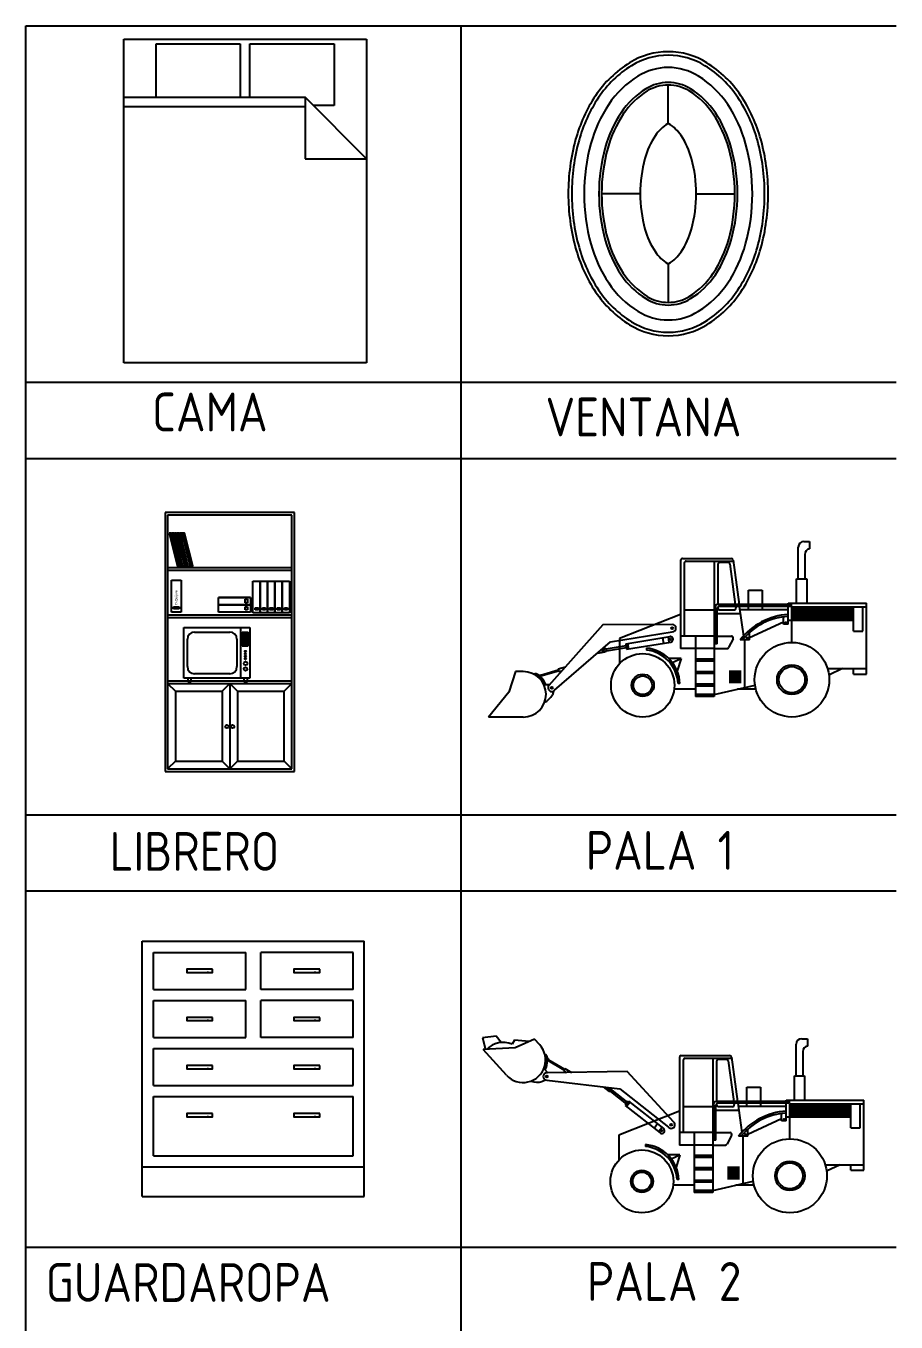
# Model space of a CAD drawing. Header units: millimetres. Extents: x 2198.5 to 2287.8, y 1208.8 to 1298.1.
# Drawn here: x 2211.9 to 2218.62, y 1287.84 to 1297.85 of the extents above; entities that cross this region are included whole.
import ezdxf

# ---------------------------------------------------------------- set-up
doc = ezdxf.new("R2010")
doc.units = ezdxf.units.MM
for name, color, linetype in [('2', 7, 'Continuous'), ('AS_4_5_025', 5, 'Continuous'), ('AS_6_8_018', 8, 'Continuous'), ('AS_6_9_018', 9, 'Continuous')]:
    doc.layers.add(name, color=color, linetype=linetype)
doc.styles.add('ARCHQUICK', font='ARCHQUIK.SHX')
doc.styles.get("Standard").update_dxf_attribs({"font": 'arial.ttf'})

# ---------------------------------------------------------------- blocks, each defined once
blk = doc.blocks.new('Cama doble')
at = {"linetype": 'Continuous'}
for p, q in [((0, -80.00003), (0, 0)), ((0, 0), (59.99999, 0)), ((59.99999, 0), (59.99999, -80.00003)), ((7.99999, -1.2), (28.79998, -1.2)), ((7.99999, -14.4), (7.99999, -1.2)), ((28.79998, -1.2), (28.79998, -14.4)), ((31.19999, -1.2), (51.99999, -1.2)), ((31.19999, -14.4), (31.19999, -1.2)), ((51.99999, -1.2), (51.99999, -16.4)), ((0, -14.4), (44.8, -14.4)), ((59.99999, -29.6), (44.8, -14.4)), ((44.8, -14.4), (44.8, -29.6)), ((44.8, -16.8), (0, -16.8)), ((51.99999, -16.4), (46.79936, -16.4)), ((44.8, -29.6), (59.99999, -29.6)), ((59.99999, -80.00003), (0, -80.00003))]:
    blk.add_line(p, q, dxfattribs=at)
blk = doc.blocks.new('CM38')
at = {"layer": 'AS_4_5_025'}
for points in [[(0, -38.25, 0.139889), (5.5, -36.68, 0.107118), (10.36, -31.98, 0.079812), (13.2, -25.76, 0.067459), (14.25, -18, 0.067459), (13.2, -10.24, 0.079812), (10.36, -4.02, 0.107118), (5.5, 0.68, 0.139889), (0, 2.25, 0.139889), (-5.5, 0.68, 0.107118), (-10.36, -4.02, 0.079812), (-13.2, -10.24, 0.067459), (-14.25, -18, 0.067459), (-13.2, -25.76, 0.079812), (-10.36, -31.98, 0.107118), (-5.5, -36.68, 0.139889)], [(0, -36, 0.139889), (4.31, -34.77, 0.107118), (8.49, -30.73, 0.079812), (11.03, -25.16, 0.067459), (12, -18, 0.067459), (11.03, -10.84, 0.079812), (8.49, -5.27, 0.107118), (4.31, -1.23, 0.139889), (0, 0, 0.139889), (-4.31, -1.23, 0.107118), (-8.49, -5.27, 0.079812), (-11.03, -10.84, 0.067459), (-12, -18, 0.067459), (-11.03, -25.16, 0.079812), (-8.49, -30.73, 0.107118), (-4.31, -34.77, 0.139889)], [(0, -33.5, 0.139889), (2.99, -32.65, 0.107118), (6.41, -29.34, 0.079812), (8.62, -24.5, 0.067459), (9.5, -18, 0.067459), (8.62, -11.5, 0.079812), (6.41, -6.66, 0.107118), (2.99, -3.35, 0.139889), (0, -2.5, 0.139889), (-2.99, -3.35, 0.107118), (-6.41, -6.66, 0.079812), (-8.62, -11.5, 0.067459), (-9.5, -18, 0.067459), (-8.62, -24.5, 0.079812), (-6.41, -29.34, 0.107118), (-2.99, -32.65, 0.139889)]]:
    blk.add_lwpolyline(points, format="xyb", close=True, dxfattribs=at)
at = {"layer": 'AS_6_8_018'}
for p, q in [((0, -8), (0, -2.5)), ((-4, -18), (-9.5, -18)), ((4, -18), (9.5, -18)), ((0, -28), (0, -33.5))]:
    blk.add_line(p, q, dxfattribs=at)
blk.add_lwpolyline([(0, -28, 0.139889), (0.09, -27.97, 0.107118), (1.83, -26.29, 0.079812), (3.32, -23.03, 0.067459), (4, -18, 0.067459), (3.32, -12.97, 0.079812), (1.83, -9.71, 0.107118), (0.09, -8.03, 0.139889), (0, -8, 0.139889), (-0.09, -8.03, 0.107118), (-1.83, -9.71, 0.079812), (-3.32, -12.97, 0.067459), (-4, -18, 0.067459), (-3.32, -23.03, 0.079812), (-1.83, -26.29, 0.107118), (-0.09, -27.97, 0.139889)], format="xyb", close=True, dxfattribs=at)
at = {"layer": 'AS_6_9_018'}
for points in [[(0, -37.75, 0.139889), (5.24, -36.26, 0.107118), (9.94, -31.7, 0.079812), (12.72, -25.63, 0.067459), (13.75, -18, 0.067459), (12.72, -10.37, 0.079812), (9.94, -4.3, 0.107118), (5.24, 0.26, 0.139889), (0, 1.75, 0.139889), (-5.24, 0.26, 0.107118), (-9.94, -4.3, 0.079812), (-12.72, -10.37, 0.067459), (-13.75, -18, 0.067459), (-12.72, -25.63, 0.079812), (-9.94, -31.7, 0.107118), (-5.24, -36.26, 0.139889)], [(0, -33.88, 0.139889), (3.19, -32.96, 0.107118), (6.72, -29.55, 0.079812), (8.98, -24.6, 0.067459), (9.87, -18, 0.067459), (8.98, -11.4, 0.079812), (6.72, -6.45, 0.107118), (3.19, -3.04, 0.139889), (0, -2.13, 0.139889), (-3.19, -3.04, 0.107118), (-6.72, -6.45, 0.079812), (-8.98, -11.4, 0.067459), (-9.88, -18, 0.067459), (-8.98, -24.6, 0.079812), (-6.72, -29.55, 0.107118), (-3.19, -32.96, 0.139889)]]:
    blk.add_lwpolyline(points, format="xyb", close=True, dxfattribs=at)
blk = doc.blocks.new('013215')
for p, q in [((-0.029, 0.417), (0.481, 0.417)), ((-0.029, 0.024), (-0.029, 0.417)), ((0.409, 0.417), (0.409, 0.024)), ((0.481, 0.417), (0.481, 0.024)), ((-0.002, 0.114), (-0.002, 0.326)), ((0.053, 0.381), (0.325, 0.381)), ((0.38, 0.326), (0.38, 0.114)), ((0.421, 0.381), (0.466, 0.381)), ((0.421, 0.381), (0.421, 0.276)), ((0.428, 0.381), (0.428, 0.276)), ((0.436, 0.381), (0.436, 0.276)), ((0.443, 0.381), (0.443, 0.276)), ((0.451, 0.381), (0.451, 0.276)), ((0.458, 0.381), (0.458, 0.276)), ((0.466, 0.381), (0.466, 0.276)), ((0.421, 0.276), (0.466, 0.276)), ((0.481, 0.024), (-0.029, 0.024)), ((0, 0.024), (0, 0)), ((0, 0), (0.028, 0)), ((0.028, 0), (0.028, 0.024)), ((0.325, 0.059), (0.053, 0.059)), ((0.434, 0.024), (0.434, 0)), ((0.434, 0), (0.462, 0)), ((0.462, 0), (0.462, 0.024))]:
    blk.add_line(p, q)
for centre, radius in [((0.446, 0.232), 0.00501), ((0.446, 0.213), 0.00501), ((0.447, 0.139), 0.0138), ((0.447, 0.096), 0.0138), ((0.446, 0.193), 0.00501), ((0.446, 0.175), 0.00501)]:
    blk.add_circle(centre, radius)
for centre, start, end in [((0.053, 0.326), 90, 180), ((0.325, 0.326), 0, 90), ((0.053, 0.114), 180, 270), ((0.325, 0.114), 270, 0)]:
    blk.add_arc(centre, 0.0551, start, end)
blk = doc.blocks.new('LIBRERO')
for p, q in [((1, 2), (0, 2)), ((0, 2), (0, 0)), ((0.02, 1.98), (0.02, 0.02)), ((0.98, 1.98), (0.02, 1.98)), ((0.98, 0.02), (0.98, 1.98)), ((1, 0), (1, 2)), ((0.02, 1.576), (0.98, 1.576)), ((0.02, 1.556), (0.98, 1.556)), ((0.049, 1.231), (0.049, 1.477)), ((0.049, 1.477), (0.125, 1.477)), ((0.125, 1.477), (0.125, 1.231)), ((0.679, 1.225), (0.679, 1.471)), ((0.679, 1.471), (0.735, 1.471)), ((0.735, 1.471), (0.792, 1.471)), ((0.735, 1.225), (0.735, 1.471)), ((0.735, 1.471), (0.735, 1.225)), ((0.792, 1.471), (0.849, 1.471)), ((0.792, 1.225), (0.792, 1.471)), ((0.792, 1.471), (0.792, 1.225)), ((0.849, 1.471), (0.905, 1.471)), ((0.849, 1.225), (0.849, 1.471)), ((0.849, 1.471), (0.849, 1.225)), ((0.905, 1.471), (0.962, 1.471)), ((0.905, 1.225), (0.905, 1.471)), ((0.905, 1.471), (0.905, 1.225)), ((0.962, 1.471), (0.962, 1.225)), ((0.414, 1.345), (0.66, 1.345)), ((0.414, 1.288), (0.414, 1.345)), ((0.66, 1.345), (0.414, 1.345)), ((0.62, 1.33), (0.636, 1.33)), ((0.62, 1.304), (0.62, 1.33)), ((0.636, 1.304), (0.62, 1.304)), ((0.636, 1.33), (0.636, 1.304)), ((0.66, 1.345), (0.66, 1.288)), ((0.02, 1.21), (0.98, 1.21)), ((0.125, 1.231), (0.049, 1.231)), ((0.065, 1.271), (0.11, 1.271)), ((0.065, 1.256), (0.065, 1.271)), ((0.11, 1.256), (0.065, 1.256)), ((0.11, 1.271), (0.11, 1.256)), ((0.414, 1.231), (0.414, 1.288)), ((0.414, 1.288), (0.66, 1.288)), ((0.66, 1.288), (0.414, 1.288)), ((0.66, 1.231), (0.414, 1.231)), ((0.62, 1.248), (0.62, 1.273)), ((0.62, 1.273), (0.636, 1.273)), ((0.636, 1.248), (0.62, 1.248)), ((0.636, 1.273), (0.636, 1.248)), ((0.66, 1.288), (0.66, 1.231)), ((0.735, 1.225), (0.679, 1.225)), ((0.695, 1.265), (0.721, 1.265)), ((0.695, 1.249), (0.695, 1.265)), ((0.721, 1.249), (0.695, 1.249)), ((0.721, 1.265), (0.721, 1.249)), ((0.792, 1.225), (0.735, 1.225)), ((0.752, 1.249), (0.752, 1.265)), ((0.752, 1.265), (0.777, 1.265)), ((0.777, 1.249), (0.752, 1.249)), ((0.777, 1.265), (0.777, 1.249)), ((0.849, 1.225), (0.792, 1.225)), ((0.808, 1.249), (0.808, 1.265)), ((0.808, 1.265), (0.834, 1.265)), ((0.834, 1.249), (0.808, 1.249)), ((0.834, 1.265), (0.834, 1.249)), ((0.905, 1.225), (0.849, 1.225)), ((0.865, 1.249), (0.865, 1.265)), ((0.865, 1.265), (0.891, 1.265)), ((0.891, 1.249), (0.865, 1.249)), ((0.891, 1.265), (0.891, 1.249)), ((0.962, 1.225), (0.905, 1.225)), ((0.922, 1.249), (0.922, 1.265)), ((0.922, 1.265), (0.947, 1.265)), ((0.947, 1.249), (0.922, 1.249)), ((0.947, 1.265), (0.947, 1.249)), ((0.02, 1.19), (0.98, 1.19)), ((0.02, 0.7), (0.98, 0.7)), ((0.02, 0.68), (0.98, 0.68)), ((0.02, 0.68), (0.08, 0.62)), ((0.08, 0.62), (0.08, 0.08)), ((0.08, 0.62), (0.44, 0.62)), ((0.44, 0.62), (0.5, 0.68)), ((0.44, 0.62), (0.44, 0.08)), ((0.5, 0.68), (0.5, 0.02)), ((0.56, 0.62), (0.5, 0.68)), ((0.56, 0.62), (0.56, 0.08)), ((0.56, 0.62), (0.92, 0.62)), ((0.92, 0.62), (0.98, 0.68)), ((0.92, 0.08), (0.92, 0.62)), ((0, 0), (1, 0)), ((0.08, 0.08), (0.02, 0.02)), ((0.02, 0.02), (0.98, 0.02)), ((0.08, 0.08), (0.44, 0.08)), ((0.44, 0.08), (0.5, 0.02)), ((0.5, 0.02), (0.56, 0.08)), ((0.56, 0.08), (0.92, 0.08)), ((0.92, 0.08), (0.98, 0.02))]:
    blk.add_line(p, q)
for points in [[(0.031, 1.84), (0.095, 1.584), (0.111, 1.588), (0.048, 1.841)], [(0.052, 1.84), (0.116, 1.584), (0.132, 1.588), (0.069, 1.841)], [(0.072, 1.84), (0.136, 1.584), (0.153, 1.588), (0.089, 1.841)], [(0.093, 1.84), (0.157, 1.584), (0.173, 1.588), (0.11, 1.841)], [(0.113, 1.84), (0.177, 1.584), (0.194, 1.588), (0.131, 1.841)], [(0.134, 1.84), (0.198, 1.584), (0.214, 1.588), (0.151, 1.841)]]:
    blk.add_lwpolyline(points, close=True)
for centre in [(0.478, 0.347), (0.522, 0.347)]:
    blk.add_circle(centre, 0.0132)
blk.add_blockref('013215', (0.175, 0.696))
blk.add_text('D.Quijote', height=0.0195, rotation=90).set_placement((0.096, 1.287))
blk = doc.blocks.new('GUARDAROPA')
for p, q in [((47552.0868, 100.1576), (47552.8488, 100.1576)), ((47552.0868, 99.2813), (47552.0868, 100.1576)), ((47552.8488, 99.2813), (47552.8488, 100.1576)), ((47552.1249, 100.1195), (47552.4424, 100.1195)), ((47552.1249, 99.9925), (47552.1249, 100.1195)), ((47552.4424, 99.9925), (47552.4424, 100.1195)), ((47552.8107, 100.1195), (47552.4932, 100.1195)), ((47552.4932, 99.9925), (47552.4932, 100.1195)), ((47552.8107, 99.9925), (47552.8107, 100.1195)), ((47552.1249, 99.9925), (47552.4424, 99.9925)), ((47552.8107, 99.9925), (47552.4932, 99.9925)), ((47552.1249, 99.9544), (47552.4424, 99.9544)), ((47552.1249, 99.8274), (47552.1249, 99.9544)), ((47552.4424, 99.8274), (47552.4424, 99.9544)), ((47552.4932, 99.8274), (47552.4932, 99.9544)), ((47552.8107, 99.9544), (47552.4932, 99.9544)), ((47552.8107, 99.8274), (47552.8107, 99.9544)), ((47552.1249, 99.8274), (47552.4424, 99.8274)), ((47552.8107, 99.8274), (47552.4932, 99.8274)), ((47552.1249, 99.6623), (47552.1249, 99.7893)), ((47552.1249, 99.7893), (47552.8107, 99.7893)), ((47552.8107, 99.6623), (47552.8107, 99.7893)), ((47552.1249, 99.6623), (47552.8107, 99.6623)), ((47552.1249, 99.6242), (47552.8107, 99.6242)), ((47552.1249, 99.421), (47552.1249, 99.6242)), ((47552.8107, 99.421), (47552.8107, 99.6242)), ((47552.1249, 99.421), (47552.8107, 99.421)), ((47552.0868, 99.3829), (47552.8488, 99.3829)), ((47552.0868, 99.2813), (47552.8488, 99.2813))]:
    blk.add_line(p, q)
at = {"color": 8}
for p, q in [((47552.2392, 100.0504), (47552.3281, 100.0504)), ((47552.2534, 100.0504), (47552.2582, 100.0504)), ((47552.3138, 100.0504), (47552.309, 100.0504)), ((47552.6075, 100.0504), (47552.6964, 100.0504)), ((47552.6217, 100.0504), (47552.6265, 100.0504)), ((47552.6821, 100.0504), (47552.6773, 100.0504)), ((47552.2392, 99.8853), (47552.3281, 99.8853)), ((47552.2534, 99.8853), (47552.2582, 99.8853)), ((47552.3138, 99.8853), (47552.309, 99.8853)), ((47552.6075, 99.8853), (47552.6964, 99.8853)), ((47552.6217, 99.8853), (47552.6265, 99.8853)), ((47552.6821, 99.8853), (47552.6773, 99.8853)), ((47552.2392, 99.7202), (47552.3281, 99.7202)), ((47552.2534, 99.7202), (47552.2582, 99.7202)), ((47552.3138, 99.7202), (47552.309, 99.7202)), ((47552.6075, 99.7202), (47552.6964, 99.7202)), ((47552.6217, 99.7202), (47552.6265, 99.7202)), ((47552.6821, 99.7202), (47552.6773, 99.7202)), ((47552.2392, 99.5551), (47552.3281, 99.5551)), ((47552.2534, 99.5551), (47552.2582, 99.5551)), ((47552.3138, 99.5551), (47552.309, 99.5551)), ((47552.6075, 99.5551), (47552.6964, 99.5551)), ((47552.6217, 99.5551), (47552.6265, 99.5551)), ((47552.6821, 99.5551), (47552.6773, 99.5551))]:
    blk.add_line(p, q, dxfattribs=at)
for points in [[(47552.3281, 100.0615), (47552.2392, 100.0615), (47552.2392, 100.0504), (47552.3281, 100.0504)], [(47552.6964, 100.0615), (47552.6075, 100.0615), (47552.6075, 100.0504), (47552.6964, 100.0504)], [(47552.3281, 99.8964), (47552.2392, 99.8964), (47552.2392, 99.8853), (47552.3281, 99.8853)], [(47552.6964, 99.8964), (47552.6075, 99.8964), (47552.6075, 99.8853), (47552.6964, 99.8853)], [(47552.3281, 99.7313), (47552.2392, 99.7313), (47552.2392, 99.7202), (47552.3281, 99.7202)], [(47552.6964, 99.7313), (47552.6075, 99.7313), (47552.6075, 99.7202), (47552.6964, 99.7202)], [(47552.3281, 99.5662), (47552.2392, 99.5662), (47552.2392, 99.5551), (47552.3281, 99.5551)], [(47552.6964, 99.5662), (47552.6075, 99.5662), (47552.6075, 99.5551), (47552.6964, 99.5551)]]:
    blk.add_lwpolyline(points, close=True, dxfattribs=at)
blk = doc.blocks.new('EXCAV-ALZ-LAT')
for p, q in [((3.352, 2.974), (3.352, 3.662)), ((3.472, 3.782), (3.594, 3.782)), ((3.594, 3.782), (3.594, 3.622)), ((0.815, 3.375), (0.815, 1.473)), ((0.855, 3.415), (1.905, 3.415)), ((0.936, 3.358), (1.948, 3.358)), ((1.538, 3.358), (1.538, 0.442)), ((1.945, 3.381), (2.075, 2.421)), ((3.492, 3.503), (3.492, 2.974)), ((0.895, 3.317), (0.895, 1.743)), ((1.619, 3.295), (1.619, 2.421)), ((1.659, 3.335), (1.835, 3.335)), ((1.875, 3.3), (1.994, 2.421)), ((3.311, 2.451), (3.311, 2.974)), ((3.311, 2.974), (3.533, 2.974)), ((3.533, 2.974), (3.533, 2.451)), ((2.276, 2.733), (2.574, 2.733)), ((2.276, 2.421), (2.276, 2.733)), ((2.574, 2.733), (2.574, 2.421)), ((1.538, 2.305), (0.895, 2.305)), ((1.565, 1.576), (1.565, 2.381)), ((3.195, 2.421), (1.605, 2.421)), ((1.605, 1.576), (1.605, 2.341)), ((1.619, 2.371), (1.619, 2.346)), ((3.195, 2.381), (1.645, 2.381)), ((1.964, 2.305), (1.659, 2.305)), ((2, 2.381), (2.004, 2.351)), ((2.081, 2.381), (2.168, 1.743)), ((3.134, 2.308), (2.091, 2.308)), ((2.276, 2.308), (2.276, 2.381)), ((2.574, 2.381), (2.574, 2.308)), ((3.134, 2.451), (4.822, 2.451)), ((3.134, 2.421), (3.134, 2.451)), ((3.134, 2.002), (3.134, 2.381)), ((3.195, 2.421), (3.195, 2.381)), ((3.214, 2.371), (4.822, 2.371)), ((3.214, 1.607), (3.214, 2.371)), ((3.214, 2.33), (4.54, 2.33)), ((3.214, 2.29), (4.54, 2.29)), ((3.214, 2.25), (4.54, 2.25)), ((4.54, 1.848), (4.54, 2.371)), ((4.741, 1.848), (4.741, 2.371)), ((4.822, 0.924), (4.822, 2.451)), ((-0.859, 1.988), (-2.019, 0.682)), ((0.635, 1.996), (-0.859, 1.988)), ((0.815, 2.208), (-0.501, 1.69)), ((1.565, 2.225), (1.538, 2.225)), ((2.102, 2.225), (1.605, 2.225)), ((3.032, 2.042), (2.298, 1.703)), ((3.032, 2.002), (3.032, 2.158)), ((3.134, 2.002), (3.032, 2.002)), ((3.134, 2.089), (4.54, 2.089)), ((3.214, 2.21), (4.54, 2.21)), ((3.214, 2.17), (4.54, 2.17)), ((3.214, 2.13), (4.54, 2.13)), ((3.214, 2.13), (4.54, 2.13)), ((-0.691, 1.617), (0.636, 1.835)), ((-0.501, 1.69), (-0.501, 1.148)), ((-0.365, 1.578), (0.585, 1.734)), ((0.426, 1.708), (0.446, 1.589)), ((0.545, 1.727), (0.565, 1.608)), ((1.538, 1.743), (0.815, 1.743)), ((1.135, 1.743), (1.135, 0.442)), ((1.538, 1.743), (1.565, 1.743)), ((1.605, 1.743), (1.91, 1.743)), ((1.946, 1.684), (1.848, 1.495)), ((2.298, 1.663), (2.298, 1.817)), ((4.54, 1.848), (4.741, 1.848)), ((-1.898, 0.575), (-0.691, 1.617)), ((-0.969, 1.377), (-0.806, 1.404)), ((-0.879, 1.422), (-0.876, 1.404)), ((-0.876, 1.404), (-0.782, 1.419)), ((-0.822, 1.504), (-0.817, 1.473)), ((-0.82, 1.472), (-0.791, 1.477)), ((-0.808, 1.415), (-0.806, 1.404)), ((-0.791, 1.477), (-0.782, 1.419)), ((-0.79, 1.468), (-0.359, 1.538)), ((-0.783, 1.428), (-0.352, 1.499)), ((-0.365, 1.578), (-0.346, 1.459)), ((-0.346, 1.459), (0.604, 1.615)), ((-0.325, 1.585), (-0.306, 1.466)), ((0.08, 1.483), (0.08, 1.442)), ((1.538, 1.473), (0.815, 1.473)), ((1.538, 1.473), (1.812, 1.473)), ((1.605, 1.576), (1.565, 1.576)), ((2.298, 1.663), (2.101, 1.663)), ((2.19, 1.663), (2.19, 0.635)), ((0.825, 1.259), (0.561, 1.259)), ((0.635, 1.176), (0.825, 1.259)), ((0.825, 1.259), (0.741, 0.994)), ((1.538, 1.244), (1.135, 1.244)), ((1.538, 1.204), (1.135, 1.204)), ((-2.741, 0.978), (-2.882, 0.538)), ((-2.572, 0.978), (-2.741, 0.978)), ((-2.255, 0.896), (-2.205, 0.911)), ((-2.255, 0.896), (-2.245, 0.861)), ((-2.245, 0.861), (-2.195, 0.876)), ((-2.205, 0.911), (-2.195, 0.876)), ((-2.203, 0.903), (-1.818, 1.016)), ((-2.197, 0.884), (-1.812, 0.997)), ((-1.824, 1.036), (-1.662, 1.083)), ((-1.824, 1.036), (-1.807, 0.978)), ((-1.807, 0.978), (-1.738, 0.998)), ((1.538, 0.974), (1.135, 0.974)), ((1.538, 0.934), (1.135, 0.934)), ((1.859, 0.99), (2.119, 0.99)), ((1.859, 0.95), (2.119, 0.95)), ((1.859, 0.91), (2.119, 0.91)), ((1.859, 0.869), (2.119, 0.869)), ((3.981, 1.045), (4.822, 1.045)), ((4.307, 1.045), (4.012, 0.902)), ((4.54, 0.924), (4.54, 1.045)), ((4.54, 0.924), (4.822, 0.924)), ((-2.13, 0.699), (-2.003, 0.699)), ((-1.919, 0.559), (-1.945, 0.478)), ((1.135, 0.6), (0.678, 0.6)), ((0.803, 0.723), (0.762, 0.723)), ((1.538, 0.704), (1.135, 0.704)), ((1.538, 0.664), (1.135, 0.664)), ((1.538, 0.482), (2.419, 0.689)), ((1.859, 0.829), (2.119, 0.829)), ((1.859, 0.789), (2.119, 0.789)), ((1.859, 0.749), (2.119, 0.749)), ((2.437, 0.6), (2.041, 0.6)), ((-2.882, 0.538), (-3.324, 0)), ((1.538, 0.482), (1.135, 0.482)), ((1.538, 0.442), (1.135, 0.442)), ((-2.572, 0), (-3.324, 0))]:
    blk.add_line(p, q)
for centre, radius in [((3.085, 2.035), 0.00804), ((0.595, 1.674), 0.0161), ((0.636, 1.915), 0.0201), ((2.249, 1.706), 0.00804), ((-0.846, 1.434), 0.0141), ((3.214, 0.804), 0.804), ((0, 0.683), 0.683), ((3.214, 0.804), 0.321), ((-2.237, 0.881), 0.00804), ((0, 0.683), 0.241), ((0, 0.683), 0.201), ((3.214, 0.804), 0.281), ((-1.958, 0.629), 0.0201)]:
    blk.add_circle(centre, radius)
for centre, radius, start, end in [((3.472, 3.662), 0.121, 90, 180), ((0.855, 3.375), 0.0402, 90, 180), ((0.936, 3.317), 0.0402, 90, 180), ((1.905, 3.375), 0.0402, 7.7499, 90), ((3.613, 3.503), 0.121, 99.2467, 180), ((1.659, 3.295), 0.0402, 90, 180), ((1.835, 3.295), 0.0402, 7.7499, 90), ((1.605, 2.381), 0.0402, 90, 180), ((1.645, 2.341), 0.0402, 90, 180), ((1.659, 2.346), 0.0402, 180, 270), ((1.964, 2.346), 0.0402, 270, 7.7499), ((0.636, 1.915), 0.0804, 270.3142, 90.3142), ((3.214, 0.804), 1.406, 93.2758, 142.3576), ((3.214, 0.804), 1.366, 93.3723, 141.0462), ((0.595, 1.674), 0.0603, 279.3163, 99.3163), ((1.91, 1.703), 0.0402, 332.5437, 90), ((-0.812, 1.403), 0.0702, 96.747, 164.0884), ((0, 0.683), 0.804, 2.866, 84.3061), ((0, 0.683), 0.763, 3.017, 84.0053), ((1.812, 1.513), 0.0402, 270, 332.5437), ((-2.572, 0.489), 0.489, 270, 90), ((-2.304, 0.843), 0.0856, 51.646, 115.413), ((-2.572, 0.489), 0.529, 51.0177, 53.0828), ((-2.572, 0.489), 0.529, 23.3725, 46.3874), ((-1.958, 0.629), 0.0804, 138.3819, 318.3819), ((-2.329, 0.696), 0.441, 298.6521, 330.4434)]:
    blk.add_arc(centre, radius, start, end)
blk = doc.blocks.new('EXCAV-ALZ-LAT-2')
for p, q in [((-3.168, 3.841), (-3.465, 3.802)), ((-3.465, 3.802), (-3.397, 3.548)), ((-3.058, 3.702), (-3.168, 3.841)), ((-2.767, 3.753), (-2.821, 3.664)), ((-2.449, 3.722), (-2.767, 3.753)), ((-2.334, 3.775), (-2.754, 3.582)), ((-2.22, 3.651), (-2.334, 3.775)), ((3.352, 2.974), (3.352, 3.662)), ((3.472, 3.782), (3.594, 3.782)), ((3.594, 3.782), (3.594, 3.622)), ((-2.754, 3.582), (-3.449, 3.545)), ((-2.942, 2.99), (-3.449, 3.545)), ((0.855, 3.415), (1.905, 3.415)), ((1.945, 3.381), (2.075, 2.421)), ((3.492, 3.503), (3.492, 2.974)), ((-2.128, 3.136), (-2.043, 3.042)), ((-2.067, 3.361), (-2.086, 3.33)), ((-2.086, 3.33), (-2.041, 3.303)), ((-2.067, 3.361), (-2.023, 3.334)), ((-2.023, 3.334), (-2.041, 3.303)), ((-2.037, 3.31), (-1.694, 3.103)), ((-2.027, 3.327), (-1.683, 3.12)), ((-1.673, 3.137), (-1.704, 3.085)), ((-1.673, 3.137), (-1.529, 3.05)), ((0.815, 3.375), (0.815, 1.473)), ((0.895, 3.317), (0.895, 1.743)), ((0.936, 3.358), (1.948, 3.358)), ((1.538, 3.358), (1.538, 0.442)), ((1.619, 3.295), (1.619, 2.421)), ((1.659, 3.335), (1.835, 3.335)), ((1.875, 3.3), (1.994, 2.421)), ((-2.09, 2.885), (-2.167, 2.85)), ((-0.319, 3.067), (-2.066, 3.042)), ((-2.063, 2.881), (-0.48, 2.693)), ((-1.704, 3.085), (-1.643, 3.048)), ((0.695, 1.97), (-0.319, 3.067)), ((3.311, 2.974), (3.533, 2.974)), ((3.311, 2.451), (3.311, 2.974)), ((3.533, 2.974), (3.533, 2.451)), ((-0.845, 2.737), (-0.715, 2.634)), ((-0.751, 2.7), (-0.762, 2.686)), ((-0.762, 2.686), (-0.687, 2.627)), ((-0.708, 2.643), (-0.715, 2.634)), ((-0.651, 2.673), (-0.687, 2.627)), ((-0.681, 2.634), (-0.338, 2.363)), ((-0.673, 2.691), (-0.651, 2.673)), ((-0.652, 2.714), (-0.671, 2.689)), ((-0.656, 2.665), (-0.314, 2.395)), ((-0.48, 2.693), (0.577, 1.861)), ((2.276, 2.733), (2.574, 2.733)), ((2.276, 2.421), (2.276, 2.733)), ((2.574, 2.733), (2.574, 2.421)), ((-0.289, 2.426), (-0.363, 2.332)), ((-0.363, 2.332), (0.393, 1.736)), ((-0.257, 2.401), (-0.332, 2.307)), ((-0.289, 2.426), (0.467, 1.83)), ((1.538, 2.305), (0.895, 2.305)), ((1.565, 1.576), (1.565, 2.381)), ((3.195, 2.421), (1.605, 2.421)), ((1.605, 1.576), (1.605, 2.341)), ((1.619, 2.371), (1.619, 2.346)), ((3.195, 2.381), (1.645, 2.381)), ((1.964, 2.305), (1.659, 2.305)), ((2, 2.381), (2.004, 2.351)), ((2.081, 2.381), (2.168, 1.743)), ((3.134, 2.308), (2.091, 2.308)), ((2.276, 2.308), (2.276, 2.381)), ((2.574, 2.381), (2.574, 2.308)), ((3.134, 2.451), (4.822, 2.451)), ((3.134, 2.421), (3.134, 2.451)), ((3.134, 2.002), (3.134, 2.381)), ((3.195, 2.421), (3.195, 2.381)), ((3.214, 2.371), (4.822, 2.371)), ((3.214, 1.607), (3.214, 2.371)), ((3.214, 2.33), (4.54, 2.33)), ((3.214, 2.29), (4.54, 2.29)), ((4.54, 1.848), (4.54, 2.371)), ((4.741, 1.848), (4.741, 2.371)), ((4.822, 0.924), (4.822, 2.451)), ((0.815, 2.208), (-0.501, 1.69)), ((1.565, 2.225), (1.538, 2.225)), ((2.102, 2.225), (1.605, 2.225)), ((3.032, 2.042), (2.298, 1.703)), ((3.032, 2.002), (3.032, 2.158)), ((3.134, 2.002), (3.032, 2.002)), ((3.134, 2.089), (4.54, 2.089)), ((3.214, 2.25), (4.54, 2.25)), ((3.214, 2.21), (4.54, 2.21)), ((3.214, 2.17), (4.54, 2.17)), ((3.214, 2.13), (4.54, 2.13)), ((3.214, 2.13), (4.54, 2.13)), ((-0.501, 1.69), (-0.501, 1.148)), ((0.341, 1.93), (0.266, 1.835)), ((0.436, 1.855), (0.361, 1.761)), ((1.538, 1.743), (0.815, 1.743)), ((1.135, 1.743), (1.135, 0.442)), ((1.538, 1.743), (1.565, 1.743)), ((1.605, 1.743), (1.91, 1.743)), ((2.298, 1.663), (2.298, 1.817)), ((4.54, 1.848), (4.741, 1.848)), ((0.08, 1.483), (0.08, 1.442)), ((1.538, 1.473), (0.815, 1.473)), ((1.538, 1.473), (1.812, 1.473)), ((1.605, 1.576), (1.565, 1.576)), ((1.946, 1.684), (1.848, 1.495)), ((2.298, 1.663), (2.101, 1.663)), ((2.19, 1.663), (2.19, 0.635)), ((0.825, 1.259), (0.561, 1.259)), ((0.635, 1.176), (0.825, 1.259)), ((0.825, 1.259), (0.741, 0.994)), ((1.538, 1.244), (1.135, 1.244)), ((1.538, 1.204), (1.135, 1.204)), ((1.538, 0.974), (1.135, 0.974)), ((1.538, 0.934), (1.135, 0.934)), ((1.859, 0.99), (2.119, 0.99)), ((1.859, 0.95), (2.119, 0.95)), ((1.859, 0.91), (2.119, 0.91)), ((1.859, 0.869), (2.119, 0.869)), ((3.981, 1.045), (4.822, 1.045)), ((4.307, 1.045), (4.012, 0.902)), ((4.54, 0.924), (4.54, 1.045)), ((4.54, 0.924), (4.822, 0.924)), ((1.135, 0.6), (0.678, 0.6)), ((0.803, 0.723), (0.762, 0.723)), ((1.538, 0.704), (1.135, 0.704)), ((1.538, 0.664), (1.135, 0.664)), ((1.538, 0.482), (2.419, 0.689)), ((1.859, 0.829), (2.119, 0.829)), ((1.859, 0.789), (2.119, 0.789)), ((1.859, 0.749), (2.119, 0.749)), ((2.437, 0.6), (2.041, 0.6)), ((1.538, 0.482), (1.135, 0.482)), ((1.538, 0.442), (1.135, 0.442))]:
    blk.add_line(p, q)
for centre, radius in [((-2.066, 3.337), 0.00804), ((-2.064, 2.962), 0.0201), ((-0.719, 2.684), 0.0141), ((3.085, 2.035), 0.00804), ((0.43, 1.783), 0.0161), ((0.636, 1.915), 0.0201), ((2.249, 1.706), 0.00804), ((3.214, 0.804), 0.804), ((0, 0.683), 0.683), ((0, 0.683), 0.241), ((0, 0.683), 0.201), ((3.214, 0.804), 0.321), ((3.214, 0.804), 0.281)]:
    blk.add_circle(centre, radius)
for centre, radius, start, end in [((-3.014, 3.215), 0.489, 66.7994, 136.8655), ((3.472, 3.662), 0.121, 90, 180), ((-2.581, 3.32), 0.489, 222.4346, 42.4346), ((-2.14, 3.362), 0.0856, 4.0806, 67.8476), ((0.855, 3.375), 0.0402, 90, 180), ((1.905, 3.375), 0.0402, 7.7499, 90), ((3.613, 3.503), 0.121, 99.2467, 180), ((-2.581, 3.32), 0.529, 335.8071, 358.822), ((-2.581, 3.32), 0.529, 3.4523, 5.5174), ((0.936, 3.317), 0.0402, 90, 180), ((1.659, 3.295), 0.0402, 90, 180), ((1.835, 3.295), 0.0402, 7.7499, 90), ((-2.265, 3.28), 0.441, 251.0867, 282.8779), ((-2.064, 2.962), 0.0804, 90.8164, 270.8164), ((-0.719, 2.638), 0.0702, 49.1816, 116.5229), ((1.605, 2.381), 0.0402, 90, 180), ((1.645, 2.341), 0.0402, 90, 180), ((1.659, 2.346), 0.0402, 180, 270), ((1.964, 2.346), 0.0402, 270, 7.7499), ((3.214, 0.804), 1.406, 93.2758, 142.3576), ((3.214, 0.804), 1.366, 93.3723, 141.0462), ((0.43, 1.783), 0.0603, 231.7508, 51.7508), ((0.636, 1.915), 0.0804, 222.7488, 42.7488), ((1.91, 1.703), 0.0402, 332.5437, 90), ((0, 0.683), 0.804, 2.866, 84.3061), ((0, 0.683), 0.763, 3.017, 84.0053), ((1.812, 1.513), 0.0402, 270, 332.5437)]:
    blk.add_arc(centre, radius, start, end)

msp = doc.modelspace()

# ---------------------------------------------------------------- linework, layer by layer
at = {"layer": '2', "color": 4}
for p, q in [((2211.903, 1297.853), (2215.263, 1297.853)), ((2211.903, 1267.781), (2211.903, 1297.853)), ((2215.263, 1297.853), (2218.623, 1297.853)), ((2215.263, 1267.781), (2215.263, 1297.853)), ((2211.903, 1295.101), (2215.263, 1295.101)), ((2215.263, 1295.101), (2218.623, 1295.101)), ((2211.903, 1294.512), (2215.263, 1294.512)), ((2215.263, 1294.512), (2218.623, 1294.512)), ((2211.903, 1291.76), (2215.263, 1291.76)), ((2215.263, 1291.76), (2218.623, 1291.76)), ((2211.903, 1291.171), (2215.263, 1291.171)), ((2215.263, 1291.171), (2218.623, 1291.171)), ((2211.903, 1288.419), (2215.263, 1288.419)), ((2215.263, 1288.419), (2218.623, 1288.419))]:
    msp.add_line(p, q, dxfattribs=at)

# ---------------------------------------------------------------- block references
for name, p, xscale, yscale, zscale in [('Cama doble', (2212.658, 1297.752), 0.03125, 0.03125, 0.03125), ('CM38', (2216.863, 1297.532), 0.05416666666666003, 0.05416666666666003, 0.05416666666666003), ('EXCAV-ALZ-LAT', (2216.666, 1292.515), 0.3585185185185225, 0.3585185185185225, 0.3585185185185225), ('GUARDAROPA', (-104779.394, 1065.428), 2.25, 2.25, 2.25), ('EXCAV-ALZ-LAT-2', (2216.66, 1288.685), 0.3555555555555543, 0.3555555555555543, 0.3555555555555543)]:
    msp.add_blockref(name, p, dxfattribs=dict(xscale=xscale, yscale=yscale, zscale=zscale))
msp.add_blockref('LIBRERO', (2212.977, 1292.094))

# ---------------------------------------------------------------- texts
at = {"layer": '2', "style": 'ARCHQUICK'}
for s, p in [('CAMA', (2212.877, 1294.721)), ('VENTANA', (2215.915, 1294.682)), ('LIBRERO', (2212.549, 1291.327)), ('PALA 1', (2216.227, 1291.335)), ('GUARDAROPA', (2212.056, 1287.997)), ('PALA 2', (2216.236, 1288.005))]:
    msp.add_text(s, height=0.3, dxfattribs=at).set_placement(p)

doc.saveas('drawing.dxf')
